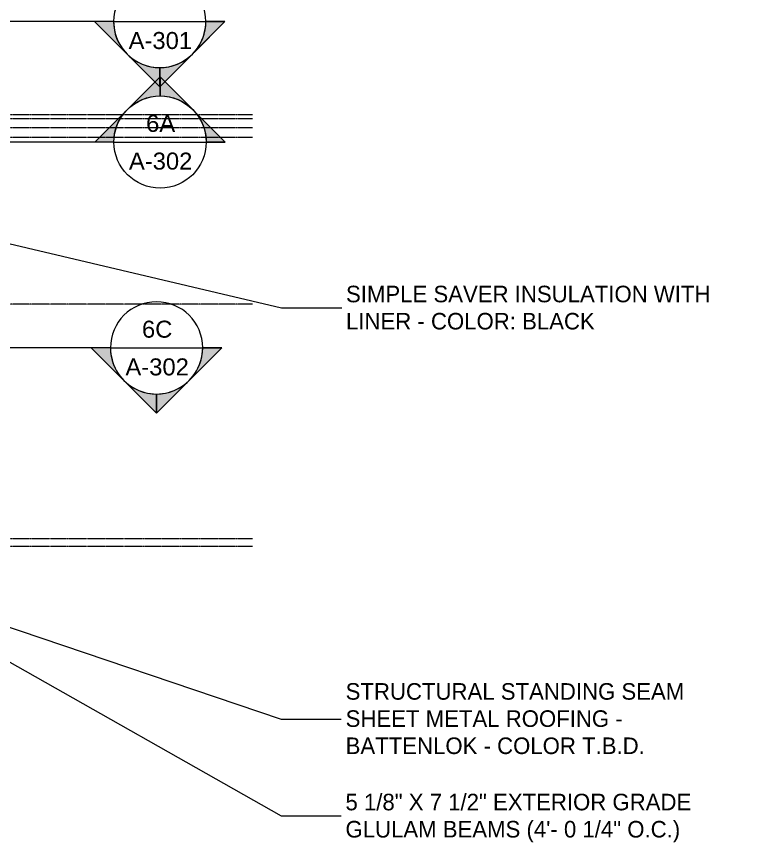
# Model space of a CAD drawing. Header units: inches. Extents: x 21035 to 27089, y -23277 to -20247.
# Drawn here: x 26312 to 27089, y -23104 to -22244 of the extents above; entities that cross this region are included whole.
import ezdxf

# ---------------------------------------------------------------- set-up
doc = ezdxf.new("R2010")
doc.units = ezdxf.units.IN
doc.header["$MEASUREMENT"] = 0
doc.linetypes.add('Grid Line 1_2_', pattern=[0.875, 0.5, -0.125, 0.125, -0.125])
for name, color, linetype, lineweight in [('A-ANNO-IDEN', 131, 'Continuous', 9), ('G-ANNO-SYMB', 111, 'Continuous', 9), ('S-GRID', 1, 'Continuous', 9)]:
    doc.layers.add(name, color=color, linetype=linetype, lineweight=lineweight)
doc.styles.add('Arial_1', font='arial.ttf', dxfattribs={"height": 17.703593})
doc.styles.add('Century Gothic', font='GOTHIC.TTF', dxfattribs={"height": 17.245342})

# ---------------------------------------------------------------- blocks, each defined once
blk = doc.blocks.new('Section - Section Head - Filled-1526-RCP - First Floor')
at = {"layer": 'G-ANNO-SYMB'}
h = blk.add_hatch(color=256, dxfattribs=at)
edge = h.paths.add_edge_path(flags=0)
edge.add_line((-0.4268, 0.1768), (-0.25, 0.3536))
edge.add_line((-0.25, 0.3536), (-0.25, 0.25))
edge.add_arc((-0.25, 0), 0.25, 90, 135)
h = blk.add_hatch(color=256, dxfattribs=at)
edge = h.paths.add_edge_path(flags=0)
edge.add_arc((-0.25, 0), 0.25, 45, 90)
edge.add_line((-0.25, 0.25), (-0.25, 0.3536))
edge.add_line((-0.25, 0.3536), (-0.0732, 0.1768))
h = blk.add_hatch(color=256, dxfattribs=at)
edge = h.paths.add_edge_path(flags=0)
edge.add_arc((-0.25, 0), 0.2503, 137.9216, 180)
edge.add_line((-0.5003, 0), (-0.6036, 0))
edge.add_line((-0.6036, 0), (-0.4358, 0.1678))
h = blk.add_hatch(color=256, dxfattribs=at)
edge = h.paths.add_edge_path(flags=0)
edge.add_line((-0.0642, 0.1678), (0.1036, 0))
edge.add_line((0.1036, 0), (0.0003, 0))
edge.add_arc((-0.25, 0), 0.2503, 0, 42.0784)
for p, q in [((-0.25, 0.3536), (-0.6036, 0)), ((-0.25, 0.3536), (-0.4268, 0.1768)), ((-0.25, 0.3536), (0.1036, 0)), ((-0.25, 0.25), (-0.25, 0.3536)), ((-0.0732, 0.1768), (-0.25, 0.3536)), ((-0.25, 0.3536), (-0.25, 0.25)), ((-0.4358, 0.1678), (-0.6036, 0)), ((0.1036, 0), (-0.0642, 0.1678)), ((-0.6036, 0), (-0.5003, 0)), ((0.0003, 0), (0.1036, 0)), ((-0.5, 0), (-0.6036, 0)), ((0, 0), (0.1036, 0))]:
    blk.add_line(p, q, dxfattribs=at)
for radius, start, end in [(0.25, 360, 180), (0.25, 90, 135), (0.25, 45, 90), (0.2503, 137.9216, 180), (0.2503, 0, 42.0784), (0.25, 180, 360)]:
    blk.add_arc((-0.25, 0), radius, start, end, dxfattribs=at)

msp = doc.modelspace()

# ---------------------------------------------------------------- linework, layer by layer
at = {"layer": 'A-ANNO-IDEN', "color": 163}
for p, q in [((26141.49991, -22441.92705), (26587.58942, -22546.8637)), ((26587.58942, -22546.8637), (26654.66778, -22546.8637)), ((26245.42823, -22859.65483), (26587.21442, -22975.17868)), ((26220.91517, -22868.53837), (26587.02692, -23075.76699)), ((26587.21442, -22975.17868), (26654.29278, -22975.17868)), ((26587.02692, -23075.76699), (26654.10528, -23075.76699))]:
    msp.add_line(p, q, dxfattribs=at)
at = {"layer": 'G-ANNO-SYMB'}
for p, q in [((26412.83534, -22248.83309), (21855.84063, -22248.83309)), ((26412.83534, -22248.83309), (26508.83534, -22248.83309)), ((26413.15948, -22374.35697), (21954.65163, -22374.35697)), ((26413.15948, -22374.35697), (26509.15948, -22374.35697)), ((26409.52721, -22588.63029), (21852.53251, -22588.63029)), ((26409.52721, -22588.63029), (26505.52721, -22588.63029))]:
    msp.add_line(p, q, dxfattribs=at)
at = {"layer": 'S-GRID', "linetype": 'Grid Line 1_2_'}
for p, q in [((26557.32365, -22346.05281), (21678.63847, -22346.05281)), ((26557.32365, -22350.05281), (21678.63847, -22350.05281)), ((26557.32365, -22359.55281), (21678.63847, -22359.55281)), ((26557.32365, -22359.55281), (21678.63847, -22359.55281)), ((26557.32365, -22369.55281), (21678.63847, -22369.55281)), ((26557.32365, -22543.05281), (21678.63847, -22543.05281)), ((26557.32365, -22543.05281), (21678.63847, -22543.05281)), ((26557.32365, -22787.30281), (21678.63847, -22787.30281)), ((26557.32365, -22787.30281), (21678.63847, -22787.30281)), ((26557.32365, -22795.30281), (21678.63847, -22795.30281)), ((26557.32365, -22795.30281), (21678.63847, -22795.30281))]:
    msp.add_line(p, q, dxfattribs=at)

# ---------------------------------------------------------------- block references
at = {"layer": 'G-ANNO-SYMB', "xscale": 191.9999999999999, "yscale": 191.9999999999999, "zscale": 191.9999999999999, "rotation": 180}
for p in [(26412.83534, -22248.83309), (26409.52721, -22588.63029)]:
    msp.add_blockref('Section - Section Head - Filled-1526-RCP - First Floor', p, dxfattribs=at)
at = {"layer": 'G-ANNO-SYMB', "extrusion": (0, 0, -1), "xscale": 191.9999999999999, "yscale": 191.9999999999999, "zscale": 191.9999999999999}
msp.add_blockref('Section - Section Head - Filled-1526-RCP - First Floor', (-26413.15948, -22374.35697), dxfattribs=at)

# ---------------------------------------------------------------- texts
at = {"layer": 'G-ANNO-SYMB', "char_height": 17.703593, "attachment_point": 2, "line_spacing_factor": 0.938532, "style": 'Arial_1'}
for s, insert, width in [('A-301', (26461.45008, -22259.76733), 78.624), ('6A', (26461.77422, -22346.01872), 36.072), ('A-302', (26461.77422, -22385.29121), 78.624), ('6C', (26458.14195, -22560.29204), 37.584), ('A-302', (26458.14195, -22599.56453), 78.624)]:
    msp.add_mtext(s, dxfattribs=dict(at, insert=insert, width=width))

# ---------------------------------------------------------------- next in the draw order: texts
at = {"layer": 'A-ANNO-IDEN', "char_height": 17.2453416, "attachment_point": 1, "line_spacing_factor": 0.984117, "style": 'Century Gothic', "bg_fill": 3, "box_fill_scale": 1.25, "bg_fill_color": 0, "bg_fill_transparency": 0}
for s, insert, width in [('SIMPLE SAVER INSULATION WITH\\PLINER - COLOR: BLACK', (26654.66778, -22523.90407), 426.6), ('STRUCTURAL STANDING SEAM\\PSHEET METAL ROOFING -\\PBATTENLOK - COLOR T.B.D.', (26654.29278, -22937.64763), 400.248), ('5 1/8" X 7 1/2" EXTERIOR GRADE\\PGLULAM BEAMS (4\'- 0 1/4" O.C.)', (26654.10528, -23052.80737), 430.704)]:
    msp.add_mtext(s, dxfattribs=dict(at, insert=insert, width=width))

doc.saveas('drawing.dxf')
